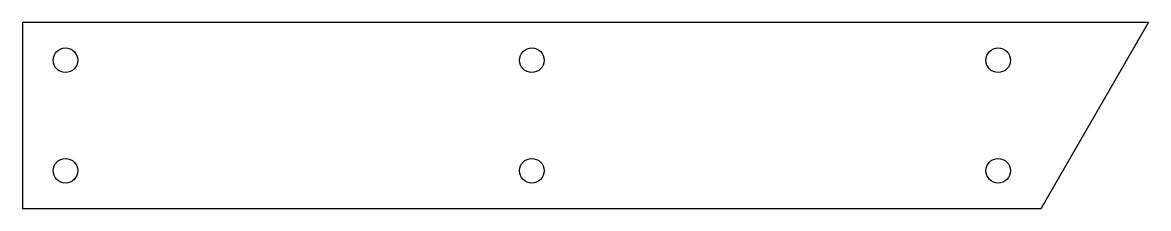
# Model space of a CAD drawing. Header units: millimetres. Extents: x 65 to 248, y 19 to 49.
import ezdxf

# ---------------------------------------------------------------- set-up
doc = ezdxf.new("R2010")
doc.units = ezdxf.units.MM

msp = doc.modelspace()

# ---------------------------------------------------------------- linework, layer by layer
msp.add_lwpolyline([(248.49, 49), (65, 49), (65, 18.7), (231, 18.7)], close=True)
for centre in [(72, 42.85), (148, 42.85), (224, 42.85), (72, 24.85), (148, 24.85), (224, 24.85)]:
    msp.add_circle(centre, 2)

doc.saveas('drawing.dxf')
